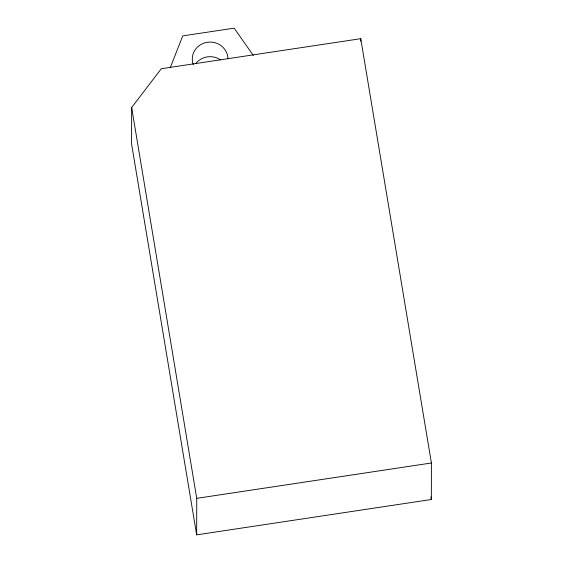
<?xml version="1.0" encoding="UTF-8"?>
<svg xmlns="http://www.w3.org/2000/svg" width="563" height="563" viewBox="0 0 563 563"><rect width="100%" height="100%" fill="white"/><g stroke="black" fill="none" stroke-linecap="round" stroke-linejoin="round"><path stroke-width="0.84" d="M131.658 107.533L131.594 144.044L196.67 534.85L431.342 499.501L431.406 462.99L360.749 38.685L161.278 68.735L131.658 107.533L196.74 498.339L196.67 534.85M360.742 41.296L360.749 38.685M170.223 67.764L182.729 35.898L234.159 28.15L253.266 55.385M196.74 498.339L431.406 462.99M430.906 496.897L431.342 499.501M195.657 63.661A17.819 16.96 0.1 0 1 220.548 59.91M193.257 64.548A17.819 16.96 0.1 0 1 206.931 42.338A17.819 16.96 0.1 0 1 227.916 58.58"/></g></svg>
